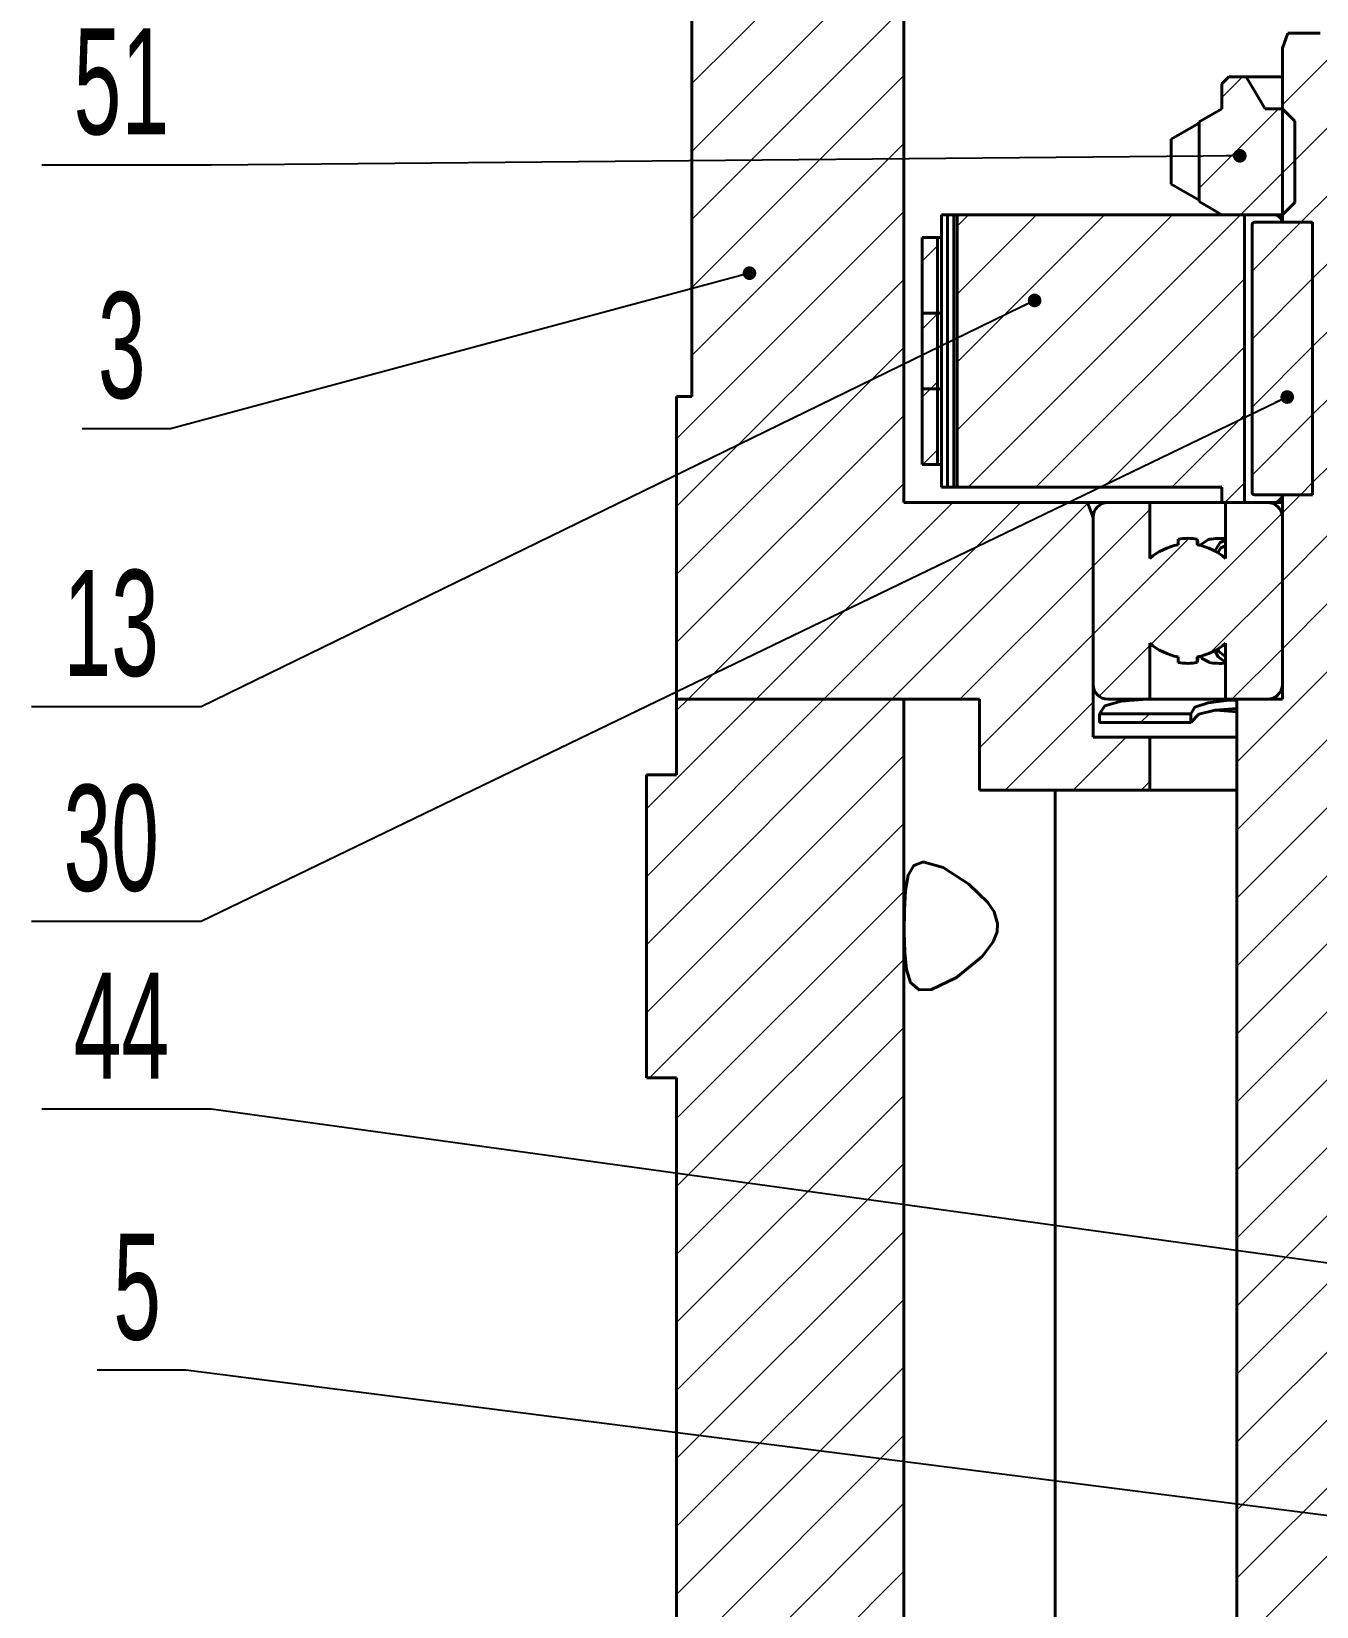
# Model space of a CAD drawing. Header units: millimetres. Extents: x 0 to 1189, y 0 to 841.
# Drawn here: x 635.2 to 720, y 591.7 to 695.7 of the extents above; entities that cross this region are included whole.
import ezdxf

# ---------------------------------------------------------------- set-up
doc = ezdxf.new("R2010")
doc.units = ezdxf.units.MM
doc.styles.add('SLDTEXTSTYLE1', font='TXT', dxfattribs={"width": 0.605})
doc.dimstyles.new('SLDDIMSTYLE0', dxfattribs={"dimtxt": 0, "dimasz": 0.9, "dimexe": 0, "dimexo": 0.0625, "dimgap": 0, "dimtad": 0, "dimtih": 1, "dimtoh": 1, "dimdec": 0, "dimrnd": 1e-09, "dimzin": 0, "dimdsep": 46, "dimtxsty": 'Standard', "dimblk1": 'DOT', "dimblk2": 'DOT', "dimsah": 1, "dimcen": 0.09, "dimadec": 0, "dimazin": 0, "dimtfac": 0.9, "dimtdec": 0, "dimtofl": 0, "dimtmove": 0, "dimatfit": 3, "dimldrblk": 'DOT', "dimfxl": 1, "dimfrac": 2, "dimtolj": 1, "dimtzin": 0, "dimarcsym": 0})

# ---------------------------------------------------------------- blocks, each defined once
blk = doc.blocks.new('_DOT')
at = {"color": 0, "linetype": 'ByBlock', "lineweight": -2}
blk.add_line((-0.5, 0), (-1, 0), dxfattribs=at)
at = {"color": 0, "linetype": 'ByBlock', "const_width": 0.5}
blk.add_lwpolyline([(-0.25, 0, 1), (0.25, 0, 1)], format="xyb", close=True, dxfattribs=at)

msp = doc.modelspace()

# ---------------------------------------------------------------- hatches: boundary and pattern name
at = {"linetype": 'Continuous', "lineweight": 0}
h = msp.add_hatch(dxfattribs=at)
h.set_pattern_fill('ANSI31', style=0)
h.paths.add_polyline_path([(685.28, 720.59), (678.78, 720.59), (678.78, 671.59), (677.78, 671.59), (677.78, 651.59), (697.78, 651.59), (697.78, 645.59), (709.03, 645.59), (709.03, 649.09), (705.28, 649.09), (705.28, 663.59), (704.92, 664.59), (692.78, 664.59), (692.78, 720.59), (690.28, 720.59), (690.28, 703.59), (687.78, 702.09), (685.28, 703.59)], flags=0)
h = msp.add_hatch(dxfattribs=at)
h.set_pattern_fill('ANSI31', style=0)
h.paths.add_polyline_path([(721.03, 694.84), (720.28, 695.59), (718.15, 695.59), (717.78, 694.59), (717.78, 683.09), (719.78, 683.09), (719.78, 665.09), (717.78, 665.09), (717.78, 651.59), (714.78, 651.59), (714.78, 560.29), (725.78, 560.29), (725.78, 601.59), (723.78, 601.59), (723.78, 611.59), (721.03, 611.59)], flags=0)
h = msp.add_hatch(dxfattribs=at)
h.set_pattern_fill('ANSI31', style=0)
h.paths.add_polyline_path([(713.78, 690.59), (712.28, 689.73), (712.28, 684.46), (713.78, 683.59), (717.78, 683.59), (718.6, 684.4), (718.6, 689.78), (717.78, 690.59), (716.64, 690.59), (715.38, 692.69), (714.24, 692.69), (713.78, 692.24)], flags=0)
h = msp.add_hatch(dxfattribs=at)
h.set_pattern_fill('ANSI31', style=0)
h.paths.add_polyline_path([(696.3, 665.59), (713.78, 665.59), (713.78, 664.59), (715.28, 664.59), (715.28, 683.59), (696.3, 683.59)], flags=0)
h = msp.add_hatch(dxfattribs=at)
h.set_pattern_fill('ANSI31', style=0)
edge = h.paths.add_edge_path(flags=0)
edge.add_arc((719.62, 665.25), 0.16, 270, 360)
edge.add_line((719.78, 665.25), (719.78, 682.93))
edge.add_arc((719.62, 682.93), 0.16, 0, 90)
edge.add_line((719.62, 683.09), (715.94, 683.09))
edge.add_arc((715.94, 682.93), 0.16, 90, 180)
edge.add_line((715.78, 682.93), (715.78, 665.25))
edge.add_arc((715.94, 665.25), 0.16, 180, 270)
edge.add_line((715.94, 665.09), (719.62, 665.09))
h = msp.add_hatch(dxfattribs=at)
h.set_pattern_fill('ANSI31', style=0)
h.paths.add_polyline_path([(695, 682.09), (694, 682.09), (694, 677.09), (695, 677.09)], flags=0)
h = msp.add_hatch(dxfattribs=at)
h.set_pattern_fill('ANSI31', style=0)
h.paths.add_polyline_path([(695, 677.09), (694, 677.09), (694, 672.09), (695, 672.09)], flags=0)
h = msp.add_hatch(dxfattribs=at)
h.set_pattern_fill('ANSI31', style=0)
h.paths.add_polyline_path([(695, 672.09), (694, 672.09), (694, 667.09), (695, 667.09)], flags=0)
h = msp.add_hatch(dxfattribs=at)
h.set_pattern_fill('ANSI31', style=0)
edge = h.paths.add_edge_path(flags=0)
edge.add_line((714.03, 651.59), (716.78, 651.59))
edge.add_arc((716.78, 652.59), 1, 270, 360)
edge.add_line((717.78, 652.59), (717.78, 663.59))
edge.add_arc((716.78, 663.59), 1, 0, 90)
edge.add_line((716.78, 664.59), (714.03, 664.59))
edge.add_line((714.03, 664.59), (714.03, 660.89))
edge.add_arc((711.53, 658.09), 3.75, 48.1897, 80.4059)
edge.add_line((712.16, 661.79), (712.16, 662.17))
edge.add_arc((711.53, 658.09), 4.12, 81.2853, 98.7147)
edge.add_line((710.91, 662.17), (710.91, 661.79))
edge.add_arc((711.53, 658.09), 3.75, 99.5941, 131.8103)
edge.add_line((709.03, 660.89), (709.03, 664.59))
edge.add_line((709.03, 664.59), (706.28, 664.59))
edge.add_arc((706.28, 663.59), 1, 90, 180)
edge.add_line((705.28, 663.59), (705.28, 652.59))
edge.add_arc((706.28, 652.59), 1, 180, 270)
edge.add_line((706.28, 651.59), (709.03, 651.59))
edge.add_line((709.03, 651.59), (709.03, 655.3))
edge.add_arc((711.53, 658.09), 3.75, 228.1897, 260.4059)
edge.add_line((710.91, 654.39), (710.91, 654.01))
edge.add_arc((711.53, 658.09), 4.12, 261.2853, 278.7147)
edge.add_line((712.16, 654.01), (712.16, 654.39))
edge.add_arc((711.53, 658.09), 3.75, 279.5941, 311.8103)
edge.add_line((714.03, 655.3), (714.03, 651.59))
h = msp.add_hatch(dxfattribs=at)
h.set_pattern_fill('ANSI31', style=0)
h.paths.add_polyline_path([(677.78, 646.59), (675.78, 646.59), (675.78, 626.59), (677.78, 626.59), (677.78, 530.59), (675.78, 530.59), (675.78, 510.59), (677.78, 510.59), (677.78, 505.59), (692.78, 505.59), (692.78, 651.59), (677.78, 651.59)], flags=0)
h = msp.add_hatch(dxfattribs=at)
h.set_pattern_fill('ANSI31', style=0)
h.paths.add_polyline_path([(711.73, 650.05), (711.73, 650.63), (705.71, 650.63), (705.71, 650.05)], flags=0)

# ---------------------------------------------------------------- linework, layer by layer
at = {"color": 7, "linetype": 'Continuous', "lineweight": 40}
for p, q in [((678.78, 671.59), (678.78, 720.59)), ((692.78, 720.59), (692.78, 664.59)), ((718.15, 695.59), (717.78, 694.59)), ((720.28, 695.59), (718.15, 695.59)), ((717.78, 694.59), (717.78, 683.09)), ((713.78, 692.24), (714.24, 692.69)), ((713.78, 690.59), (713.78, 692.24)), ((714.24, 692.69), (715.38, 692.69)), ((715.38, 692.69), (716.64, 690.59)), ((717.78, 692.69), (715.38, 692.69)), ((712.28, 689.73), (713.78, 690.59)), ((712.28, 684.46), (712.28, 689.73)), ((716.64, 690.59), (717.78, 690.59)), ((717.78, 690.59), (718.6, 689.78)), ((718.6, 689.78), (718.6, 684.4)), ((710.43, 685.61), (710.43, 688.57)), ((713.78, 683.59), (712.28, 684.46)), ((695.27, 683.59), (695.27, 665.59)), ((695.67, 683.59), (695.27, 683.59)), ((695.67, 665.59), (695.67, 683.59)), ((695.67, 683.59), (696.08, 683.59)), ((696.08, 665.59), (696.08, 683.59)), ((696.08, 683.59), (696.3, 683.59)), ((696.3, 683.59), (696.3, 665.59)), ((715.28, 683.59), (696.3, 683.59)), ((717.78, 683.59), (713.78, 683.59)), ((715.28, 683.59), (715.28, 664.59)), ((718.6, 684.4), (717.78, 683.59)), ((715.78, 682.93), (715.78, 665.25)), ((715.94, 683.09), (719.62, 683.09)), ((719.78, 683.09), (717.78, 683.09)), ((719.78, 683.09), (719.78, 665.09)), ((719.78, 682.93), (719.78, 665.25)), ((694, 682.09), (694, 677.09)), ((695, 682.09), (694, 682.09)), ((695, 682.09), (695, 677.09)), ((695, 682.09), (695.27, 682.09)), ((694, 677.09), (694, 672.09)), ((695, 677.09), (694, 677.09)), ((695, 677.09), (695, 672.09)), ((695, 677.09), (695.27, 677.09)), ((694, 672.09), (694, 667.09)), ((695, 672.09), (694, 672.09)), ((695, 672.09), (695, 667.09)), ((695, 672.09), (695.27, 672.09)), ((677.78, 651.59), (677.78, 671.59)), ((678.78, 671.59), (677.78, 671.59)), ((694, 667.09), (695, 667.09)), ((695.27, 667.09), (695, 667.09)), ((695.27, 665.59), (695.67, 665.59)), ((696.08, 665.59), (695.67, 665.59)), ((696.3, 665.59), (696.08, 665.59)), ((696.3, 665.59), (713.78, 665.59)), ((713.78, 665.59), (713.78, 664.59)), ((719.62, 665.09), (715.94, 665.09)), ((717.41, 664.59), (717.78, 664.96)), ((717.78, 665.09), (717.78, 651.59)), ((717.78, 665.09), (719.78, 665.09)), ((704.92, 664.59), (692.78, 664.59)), ((705.28, 663.59), (704.92, 664.59)), ((704.92, 664.59), (706.28, 664.59)), ((709.03, 664.59), (706.28, 664.59)), ((709.03, 660.89), (709.03, 664.59)), ((709.03, 664.59), (713.78, 664.59)), ((713.78, 664.59), (715.28, 664.59)), ((714.03, 664.59), (714.03, 660.89)), ((716.78, 664.59), (714.03, 664.59)), ((716.78, 664.59), (716.91, 664.59)), ((717.41, 664.59), (716.91, 664.59)), ((717.78, 664.59), (717.41, 664.59)), ((705.28, 663.59), (705.28, 652.59)), ((705.28, 649.09), (705.28, 663.59)), ((717.78, 652.59), (717.78, 663.59)), ((710.91, 662.17), (710.91, 661.79)), ((712.16, 661.79), (712.16, 662.17)), ((709.03, 651.59), (709.03, 655.3)), ((710.91, 654.39), (710.91, 654.01)), ((712.16, 654.01), (712.16, 654.39)), ((714.03, 655.3), (714.03, 651.59)), ((697.78, 651.59), (677.78, 651.59)), ((677.78, 651.59), (692.78, 651.59)), ((677.78, 646.59), (677.78, 651.59)), ((692.78, 505.59), (692.78, 651.59)), ((697.78, 645.59), (697.78, 651.59)), ((706.28, 651.59), (709.03, 651.59)), ((709.03, 651.59), (713.27, 651.59)), ((714.03, 651.59), (713.27, 651.59)), ((714.03, 651.59), (716.78, 651.59)), ((714.78, 651.59), (714.78, 560.29)), ((717.78, 651.59), (714.78, 651.59)), ((705.71, 650.05), (705.71, 650.63)), ((705.71, 650.63), (711.73, 650.63)), ((711.73, 650.05), (711.73, 650.63)), ((714.78, 650.77), (713.38, 650.86)), ((709.03, 649.09), (705.28, 649.09)), ((705.71, 650.05), (711.73, 650.05)), ((709.03, 645.59), (709.03, 649.09)), ((714.78, 649.09), (709.03, 649.09)), ((675.78, 646.59), (675.78, 626.59)), ((675.78, 646.59), (677.78, 646.59)), ((697.78, 645.59), (709.03, 645.59)), ((709.03, 645.59), (714.78, 645.59)), ((677.78, 626.59), (675.78, 626.59)), ((677.78, 530.59), (677.78, 626.59))]:
    msp.add_line(p, q, dxfattribs=at)
at = {"color": 8, "linetype": 'Continuous', "lineweight": 40}
msp.add_line((702.78, 645.59), (702.78, 505.59), dxfattribs=at)
at = {"color": 7, "linetype": 'Continuous', "lineweight": 40, "flags": 128}
for points in [[(710.43, 688.57), (712.2, 689.59), (712.28, 689.63)], [(712.28, 684.55), (711.98, 684.72), (710.43, 685.61)], [(717.78, 683.22), (717.61, 683.4), (717.41, 683.59)], [(712.16, 662.17), (712.2, 661.96), (712.23, 661.76)], [(712.95, 662.14), (712.9, 662.15), (712.38, 661.79), (712.35, 661.72)], [(713.3, 661.35), (713.67, 661.94), (714.03, 662.1)], [(713.51, 661.27), (713.72, 661.59), (714.03, 661.72)], [(712.23, 654.41), (712.18, 654.1), (712.16, 654.01)], [(712.38, 654.45), (712.48, 654.28), (712.95, 654.05)], [(714.03, 654.05), (714, 654.04), (713.52, 654.41), (713.3, 654.87)], [(714.03, 654.42), (714.01, 654.42), (713.57, 654.76), (713.47, 654.97)], [(705.71, 650.63), (706.06, 651.15), (707.14, 651.47), (708.86, 651.59), (709.41, 651.58)], [(711.73, 650.63), (712.01, 651.06), (712.87, 651.36), (714.25, 651.53), (714.78, 651.54)], [(714.78, 650.97), (713.35, 650.86), (712.26, 650.6), (711.73, 650.05)], [(694.12, 640.84), (695.38, 640.48), (697.07, 639.38), (698.32, 638.17), (698.74, 637.54), (698.97, 636.79), (698.95, 636.22), (698.69, 635.57), (697.96, 634.61), (696.27, 633.22), (694.62, 632.41), (693.79, 632.39), (693.23, 632.88), (692.96, 633.75), (692.85, 634.89), (692.81, 636.24), (692.82, 637.66), (692.89, 638.95), (693.08, 639.97), (693.45, 640.6), (694.02, 640.84), (694.12, 640.84)]]:
    msp.add_lwpolyline(points, dxfattribs=at)
at = {"color": 7, "linetype": 'Continuous', "lineweight": 40}
for centre, radius, start, end in [((715.94, 682.93), 0.16, 90, 180), ((719.62, 682.93), 0.16, 0, 90), ((715.94, 665.25), 0.16, 180, 270), ((719.62, 665.25), 0.16, 270, 0), ((706.28, 663.59), 1, 90, 180), ((716.78, 663.59), 1, 0, 90), ((711.53, 658.09), 3.75, 99.5941, 131.8103), ((711.53, 658.09), 4.13, 81.2853, 98.7147), ((711.53, 658.09), 3.75, 48.1897, 80.4059), ((713.64, 658.09), 4.12, 84.4969, 99.5971), ((711.53, 658.09), 3.75, 228.1897, 260.4059), ((711.53, 658.09), 3.75, 279.5941, 311.8103), ((711.53, 658.09), 4.13, 261.2853, 278.7147), ((713.64, 658.09), 4.13, 260.3144, 275.5031), ((706.28, 652.59), 1, 180, 270), ((716.78, 652.59), 1, 270, 0)]:
    msp.add_arc(centre, radius, start, end, dxfattribs=at)

# ---------------------------------------------------------------- texts
at = {"color": 7, "linetype": 'Continuous', "lineweight": 0, "char_height": 7, "attachment_point": 2, "style": 'SLDTEXTSTYLE1'}
for s, insert in [('51', (641.11, 695.9)), ('3', (641.14, 678.48)), ('13', (640.44, 660.13)), ('30', (640.44, 645.94)), ('44', (641.11, 633.54)), ('5', (642.15, 616.3))]:
    msp.add_mtext(s, dxfattribs=dict(at, insert=insert))

# ---------------------------------------------------------------- leaders
at = {"color": 7, "linetype": 'Continuous', "lineweight": 0}
for points in [[(714.97, 687.48), (647.05, 686.87), (635.86, 686.87)], [(682.59, 679.73), (644.36, 669.45), (638.52, 669.45)], [(701.42, 677.93), (646.38, 651.09), (635.18, 651.09)], [(718.1, 671.55), (646.38, 636.91), (635.18, 636.91)], [(722.65, 614.1), (647.05, 624.51), (635.86, 624.51)], [(732.54, 596.17), (645.37, 607.28), (639.52, 607.28)]]:
    msp.add_leader(points, dimstyle='SLDDIMSTYLE0', dxfattribs=at)

doc.saveas('drawing.dxf')
